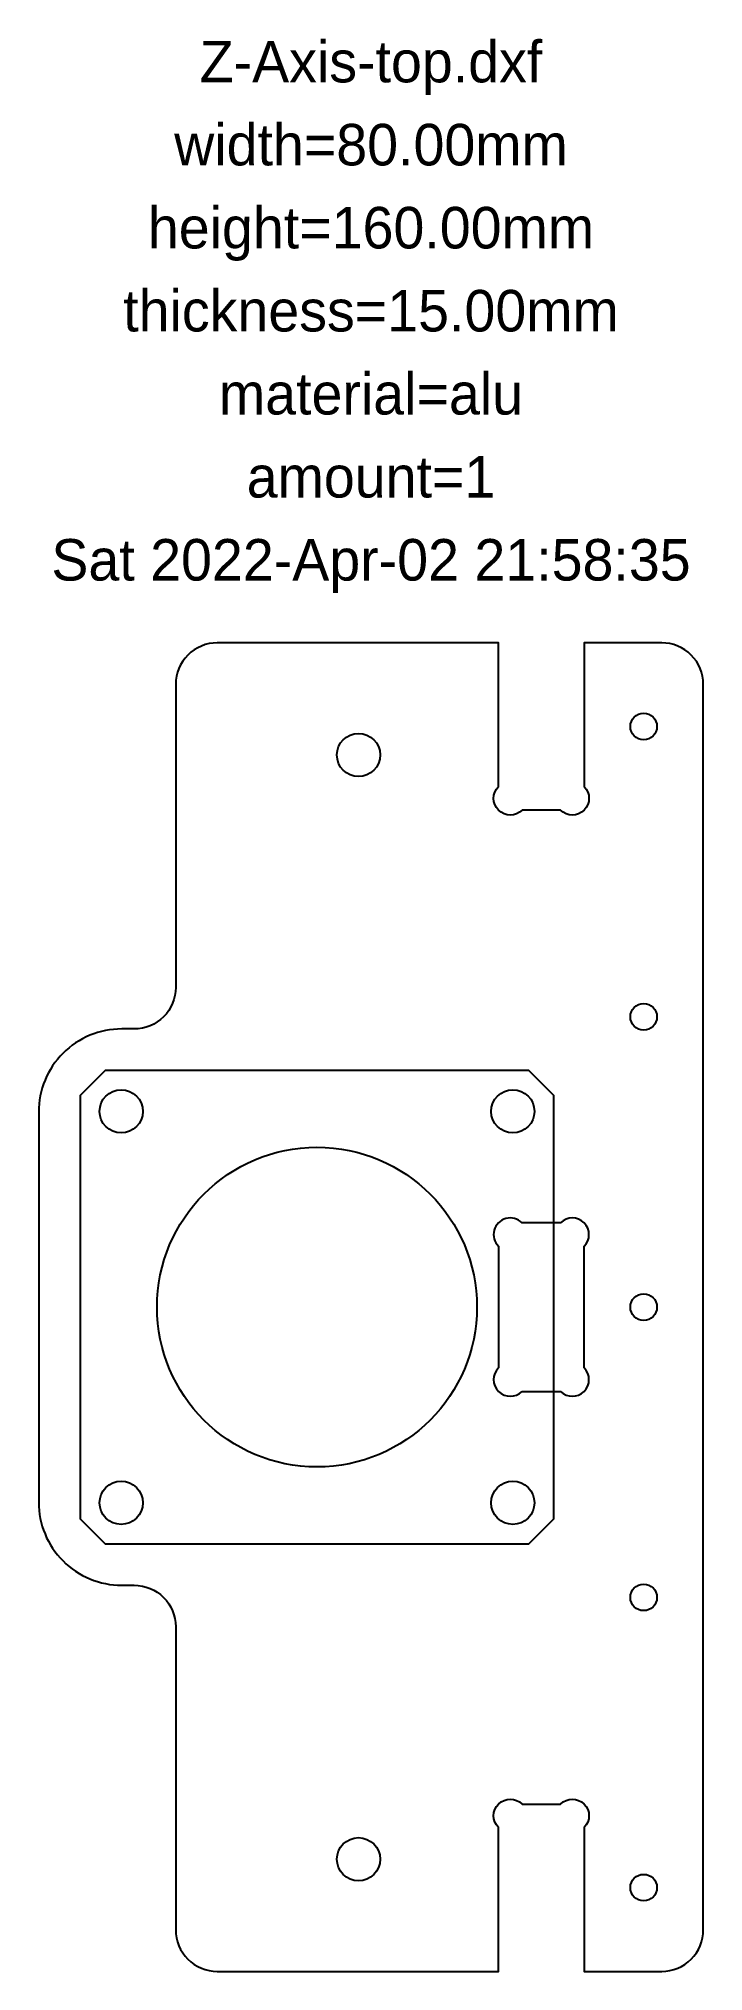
# Model space of a CAD drawing. Header units: millimetres. Extents: x -34 to 46, y -80 to 153.
import ezdxf
from ezdxf.enums import TextEntityAlignment as Align

# ---------------------------------------------------------------- set-up
doc = ezdxf.new("R2010")
doc.units = ezdxf.units.MM
doc.layers.add('annotation', color=2, linetype='Continuous')
doc.layers.add('outline', color=2, linetype='Continuous')
doc.styles.add('LiberationSerif', font='LiberationSerif-Regular.ttf')

msp = doc.modelspace()

# ---------------------------------------------------------------- linework, layer by layer
for points in [[(-23.5, -33.5), (-22, -33.5, -0.414214), (-17, -38.5), (-17, -75, 0.414214), (-12, -80), (21.85, -80), (21.85, -62.68, -1), (24.68, -59.85), (29.32, -59.85, -1), (32.15, -62.68), (32.15, -80), (41.5, -80, 0.414214), (46.5, -75), (46.5, 75, 0.414214), (41.5, 80), (32.15, 80), (32.15, 62.68, -1), (29.32, 59.85), (24.68, 59.85, -1), (21.85, 62.68), (21.85, 80), (-12, 80, 0.414214), (-17, 75), (-17, 38.5, -0.414214), (-22, 33.5), (-23.5, 33.5, 0.414214), (-33.5, 23.5), (-33.5, -23.5, 0.414214)], [(24.68, -10.15), (29.32, -10.15, 1), (32.15, -7.32), (32.15, 7.32, 1), (29.32, 10.15), (24.68, 10.15, 1), (21.85, 7.32), (21.85, -7.32, 1)]]:
    msp.add_lwpolyline(points, format="xyb", close=True)
for centre, radius in [((39.32, 69.92), 1.6), ((5, 66.5), 2.6), ((39.32, 34.96), 1.6), ((-23.57, 23.57), 2.6), ((23.57, 23.57), 2.6), ((0, 0), 19.25), ((39.32, 0), 1.6), ((-23.57, -23.57), 2.6), ((23.57, -23.57), 2.6), ((39.32, -34.96), 1.6), ((5, -66.5), 2.6), ((39.32, -69.92), 1.6)]:
    msp.add_circle(centre, radius)
at = {"layer": 'outline'}
msp.add_lwpolyline([(-25.5, -28.5), (25.5, -28.5), (28.5, -25.5), (28.5, 25.5), (25.5, 28.5), (-25.5, 28.5), (-28.5, 25.5), (-28.5, -25.5)], close=True, dxfattribs=at)

# ---------------------------------------------------------------- texts
at = {"layer": 'annotation', "style": 'LiberationSerif'}
for s, p in [('Z-Axis-top.dxf', (6.5, 150)), ('width=80.00mm', (6.5, 140)), ('height=160.00mm', (6.5, 130)), ('thickness=15.00mm', (6.5, 120)), ('material=alu', (6.5, 110)), ('amount=1', (6.5, 100)), ('Sat 2022-Apr-02 21:58:35', (6.5, 90))]:
    msp.add_text(s, height=5, dxfattribs=at).set_placement(p, align=Align.MIDDLE_CENTER)

doc.saveas('drawing.dxf')
